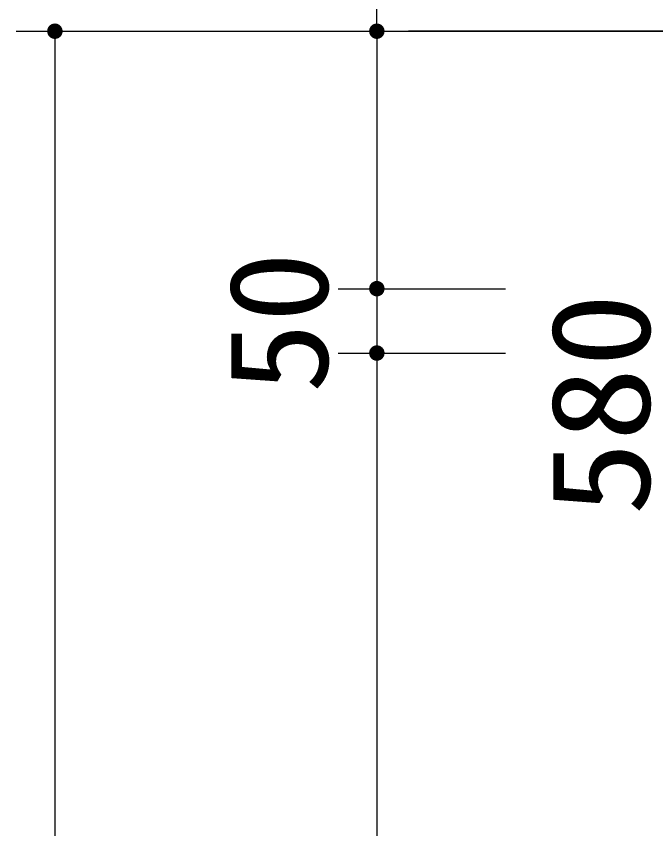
# Model space of a CAD drawing. Units: millimetres, scale not verified. Extents: x -8910 to 8910, y -6308 to 6308.
# Drawn here: x -7061 to -6564, y -2278 to -1647 of the extents above; entities that cross this region are included whole.
import ezdxf
from ezdxf.enums import TextEntityAlignment as Align

# ---------------------------------------------------------------- set-up
doc = ezdxf.new("R2010")
doc.units = ezdxf.units.MM
doc.header["$LTSCALE"] = 30
doc.layers.add('0-1_製作', color=5, linetype='Continuous', lineweight=25)
doc.layers.add('0-5_空気管', color=3, linetype='Continuous', lineweight=25)
doc.styles.add('ＭＳ ゴシック', font='')
doc.styles.get('ＭＳ ゴシック').set_extended_font_data('MS Gothic')

msp = doc.modelspace()

# ---------------------------------------------------------------- linework, layer by layer
at = {"layer": '0-1_製作', "color": 2}
for p, q in [((-6780.66, -1658.6), (-6780.66, -1481.52)), ((-7060.66, -1658.6), (-6780.66, -1658.6)), ((-6810.66, -1658.6), (-6530.66, -1658.6)), ((-6147.66, -1658.6), (-6756.13, -1658.6)), ((-6810.66, -1858.6), (-6680.66, -1858.6)), ((-6810.66, -1908.6), (-6680.66, -1908.6))]:
    msp.add_line(p, q, dxfattribs=at)
at = {"layer": '0-1_製作'}
for points in [[(-7033.55, -1653.34), (-7030.66, -1658.6), (-7034.18, -1653.75)], [(-7032.86, -1653.02), (-7030.66, -1658.6), (-7033.55, -1653.34)], [(-7032.15, -1652.79), (-7030.66, -1658.6), (-7032.86, -1653.02)], [(-7031.41, -1652.65), (-7030.66, -1658.6), (-7032.15, -1652.79)], [(-7031.41, -1652.65), (-7030.66, -1652.6), (-7030.66, -1658.6)], [(-7030.66, -1652.6), (-7024.66, -1658.6), (-7030.66, -1658.6)], [(-7030.28, -1652.61), (-7024.66, -1658.6), (-7030.66, -1652.6)], [(-7029.53, -1652.71), (-7024.66, -1658.6), (-7030.28, -1652.61)], [(-7028.8, -1652.89), (-7024.66, -1658.6), (-7029.53, -1652.71)], [(-7028.1, -1653.17), (-7024.66, -1658.6), (-7028.8, -1652.89)], [(-7027.44, -1653.54), (-7024.66, -1658.6), (-7028.1, -1653.17)], [(-6783.55, -1653.34), (-6780.66, -1658.6), (-6784.18, -1653.75)], [(-6782.86, -1653.02), (-6780.66, -1658.6), (-6783.55, -1653.34)], [(-6782.15, -1652.79), (-6780.66, -1658.6), (-6782.86, -1653.02)], [(-6781.41, -1652.65), (-6780.66, -1658.6), (-6782.15, -1652.79)], [(-6781.41, -1652.65), (-6780.66, -1652.6), (-6780.66, -1658.6)], [(-6780.66, -1652.6), (-6774.66, -1658.6), (-6780.66, -1658.6)], [(-6780.28, -1652.61), (-6774.66, -1658.6), (-6780.66, -1652.6)], [(-6779.53, -1652.71), (-6774.66, -1658.6), (-6780.28, -1652.61)], [(-6778.8, -1652.89), (-6774.66, -1658.6), (-6779.53, -1652.71)], [(-6778.1, -1653.17), (-6774.66, -1658.6), (-6778.8, -1652.89)], [(-6777.44, -1653.54), (-6774.66, -1658.6), (-6778.1, -1653.17)], [(-7036.64, -1658.22), (-7030.66, -1658.6), (-7036.66, -1658.6)], [(-7036.66, -1658.6), (-7036.23, -1660.81), (-7036.61, -1659.35)], [(-7036.66, -1658.6), (-7035.91, -1661.49), (-7036.23, -1660.81)], [(-7030.66, -1658.6), (-7035.91, -1661.49), (-7036.66, -1658.6)], [(-7036.55, -1657.48), (-7030.66, -1658.6), (-7036.64, -1658.22)], [(-7036.61, -1659.35), (-7036.23, -1660.81), (-7036.47, -1660.09)], [(-7036.36, -1656.75), (-7030.66, -1658.6), (-7036.55, -1657.48)], [(-7036.09, -1656.05), (-7030.66, -1658.6), (-7036.36, -1656.75)], [(-7035.72, -1655.39), (-7030.66, -1658.6), (-7036.09, -1656.05)], [(-7030.66, -1658.6), (-7035.51, -1662.13), (-7035.91, -1661.49)], [(-7035.28, -1654.78), (-7030.66, -1658.6), (-7035.72, -1655.39)], [(-7030.66, -1658.6), (-7035.03, -1662.71), (-7035.51, -1662.13)], [(-7034.76, -1654.23), (-7030.66, -1658.6), (-7035.28, -1654.78)], [(-7030.66, -1658.6), (-7034.48, -1663.22), (-7035.03, -1662.71)], [(-7034.18, -1653.75), (-7030.66, -1658.6), (-7034.76, -1654.23)], [(-7030.66, -1658.6), (-7033.87, -1663.67), (-7034.48, -1663.22)], [(-7030.66, -1658.6), (-7033.21, -1664.03), (-7033.87, -1663.67)], [(-7030.66, -1658.6), (-7032.51, -1664.31), (-7033.21, -1664.03)], [(-7030.66, -1658.6), (-7031.78, -1664.49), (-7032.51, -1664.31)], [(-7030.66, -1658.6), (-7031.03, -1664.59), (-7031.78, -1664.49)], [(-7030.66, -1658.6), (-7030.66, -1664.6), (-7031.03, -1664.59)], [(-7030.66, -1658.6), (-7029.9, -1664.55), (-7030.66, -1664.6)], [(-7030.66, -1658.6), (-7029.16, -1664.41), (-7029.9, -1664.55)], [(-7024.66, -1658.6), (-7029.16, -1664.41), (-7030.66, -1658.6)], [(-7024.66, -1658.6), (-7028.45, -1664.18), (-7029.16, -1664.41)], [(-7024.66, -1658.6), (-7027.77, -1663.86), (-7028.45, -1664.18)], [(-7024.66, -1658.6), (-7027.13, -1663.46), (-7027.77, -1663.86)], [(-7026.83, -1653.98), (-7024.66, -1658.6), (-7027.44, -1653.54)], [(-7024.66, -1658.6), (-7026.55, -1662.98), (-7027.13, -1663.46)], [(-7026.28, -1654.49), (-7024.66, -1658.6), (-7026.83, -1653.98)], [(-7024.66, -1658.6), (-7026.03, -1662.43), (-7026.55, -1662.98)], [(-7025.8, -1655.07), (-7024.66, -1658.6), (-7026.28, -1654.49)], [(-7024.66, -1658.6), (-7025.59, -1661.82), (-7026.03, -1662.43)], [(-7025.4, -1655.71), (-7024.66, -1658.6), (-7025.8, -1655.07)], [(-7024.66, -1658.6), (-7025.23, -1661.16), (-7025.59, -1661.82)], [(-7025.08, -1656.39), (-7024.66, -1658.6), (-7025.4, -1655.71)], [(-7024.66, -1658.6), (-7024.95, -1660.46), (-7025.23, -1661.16)], [(-7025.08, -1656.39), (-7024.7, -1657.85), (-7024.66, -1658.6)], [(-7024.84, -1657.11), (-7024.7, -1657.85), (-7025.08, -1656.39)], [(-7024.66, -1658.6), (-7024.76, -1659.73), (-7024.95, -1660.46)], [(-7024.66, -1658.6), (-7024.67, -1658.98), (-7024.76, -1659.73)], [(-6786.64, -1658.22), (-6780.66, -1658.6), (-6786.66, -1658.6)], [(-6786.66, -1658.6), (-6786.23, -1660.81), (-6786.61, -1659.35)], [(-6786.66, -1658.6), (-6785.91, -1661.49), (-6786.23, -1660.81)], [(-6780.66, -1658.6), (-6785.91, -1661.49), (-6786.66, -1658.6)], [(-6786.55, -1657.48), (-6780.66, -1658.6), (-6786.64, -1658.22)], [(-6786.61, -1659.35), (-6786.23, -1660.81), (-6786.47, -1660.09)], [(-6786.36, -1656.75), (-6780.66, -1658.6), (-6786.55, -1657.48)], [(-6786.09, -1656.05), (-6780.66, -1658.6), (-6786.36, -1656.75)], [(-6785.72, -1655.39), (-6780.66, -1658.6), (-6786.09, -1656.05)], [(-6780.66, -1658.6), (-6785.51, -1662.13), (-6785.91, -1661.49)], [(-6785.28, -1654.78), (-6780.66, -1658.6), (-6785.72, -1655.39)], [(-6780.66, -1658.6), (-6785.03, -1662.71), (-6785.51, -1662.13)], [(-6784.76, -1654.23), (-6780.66, -1658.6), (-6785.28, -1654.78)], [(-6780.66, -1658.6), (-6784.48, -1663.22), (-6785.03, -1662.71)], [(-6784.18, -1653.75), (-6780.66, -1658.6), (-6784.76, -1654.23)], [(-6780.66, -1658.6), (-6783.87, -1663.67), (-6784.48, -1663.22)], [(-6780.66, -1658.6), (-6783.21, -1664.03), (-6783.87, -1663.67)], [(-6780.66, -1658.6), (-6782.51, -1664.31), (-6783.21, -1664.03)], [(-6780.66, -1658.6), (-6781.78, -1664.49), (-6782.51, -1664.31)], [(-6780.66, -1658.6), (-6781.03, -1664.59), (-6781.78, -1664.49)], [(-6780.66, -1658.6), (-6780.66, -1664.6), (-6781.03, -1664.59)], [(-6780.66, -1658.6), (-6779.9, -1664.55), (-6780.66, -1664.6)], [(-6780.66, -1658.6), (-6779.16, -1664.41), (-6779.9, -1664.55)], [(-6774.66, -1658.6), (-6779.16, -1664.41), (-6780.66, -1658.6)], [(-6774.66, -1658.6), (-6778.45, -1664.18), (-6779.16, -1664.41)], [(-6774.66, -1658.6), (-6777.77, -1663.86), (-6778.45, -1664.18)], [(-6774.66, -1658.6), (-6777.13, -1663.46), (-6777.77, -1663.86)], [(-6776.83, -1653.98), (-6774.66, -1658.6), (-6777.44, -1653.54)], [(-6774.66, -1658.6), (-6776.55, -1662.98), (-6777.13, -1663.46)], [(-6776.28, -1654.49), (-6774.66, -1658.6), (-6776.83, -1653.98)], [(-6774.66, -1658.6), (-6776.03, -1662.43), (-6776.55, -1662.98)], [(-6775.8, -1655.07), (-6774.66, -1658.6), (-6776.28, -1654.49)], [(-6774.66, -1658.6), (-6775.59, -1661.82), (-6776.03, -1662.43)], [(-6775.4, -1655.71), (-6774.66, -1658.6), (-6775.8, -1655.07)], [(-6774.66, -1658.6), (-6775.23, -1661.16), (-6775.59, -1661.82)], [(-6775.08, -1656.39), (-6774.66, -1658.6), (-6775.4, -1655.71)], [(-6774.66, -1658.6), (-6774.95, -1660.46), (-6775.23, -1661.16)], [(-6775.08, -1656.39), (-6774.7, -1657.85), (-6774.66, -1658.6)], [(-6774.84, -1657.11), (-6774.7, -1657.85), (-6775.08, -1656.39)], [(-6774.66, -1658.6), (-6774.76, -1659.73), (-6774.95, -1660.46)], [(-6774.66, -1658.6), (-6774.67, -1658.98), (-6774.76, -1659.73)], [(-6785.72, -1855.39), (-6780.66, -1858.6), (-6786.09, -1856.05)], [(-6785.28, -1854.78), (-6780.66, -1858.6), (-6785.72, -1855.39)], [(-6784.76, -1854.23), (-6780.66, -1858.6), (-6785.28, -1854.78)], [(-6784.18, -1853.75), (-6780.66, -1858.6), (-6784.76, -1854.23)], [(-6783.55, -1853.34), (-6780.66, -1858.6), (-6784.18, -1853.75)], [(-6782.86, -1853.02), (-6780.66, -1858.6), (-6783.55, -1853.34)], [(-6782.15, -1852.79), (-6780.66, -1858.6), (-6782.86, -1853.02)], [(-6782.15, -1852.79), (-6780.66, -1852.6), (-6780.66, -1858.6)], [(-6781.41, -1852.65), (-6780.66, -1852.6), (-6782.15, -1852.79)], [(-6780.66, -1852.6), (-6774.66, -1858.6), (-6780.66, -1858.6)], [(-6780.28, -1852.61), (-6774.66, -1858.6), (-6780.66, -1852.6)], [(-6779.53, -1852.71), (-6774.66, -1858.6), (-6780.28, -1852.61)], [(-6778.8, -1852.9), (-6774.66, -1858.6), (-6779.53, -1852.71)], [(-6778.1, -1853.17), (-6774.66, -1858.6), (-6778.8, -1852.9)], [(-6777.44, -1853.54), (-6774.66, -1858.6), (-6778.1, -1853.17)], [(-6776.83, -1853.98), (-6774.66, -1858.6), (-6777.44, -1853.54)], [(-6776.28, -1854.49), (-6774.66, -1858.6), (-6776.83, -1853.98)], [(-6775.8, -1855.08), (-6774.66, -1858.6), (-6776.28, -1854.49)], [(-6775.4, -1855.71), (-6774.66, -1858.6), (-6775.8, -1855.08)], [(-6786.64, -1858.23), (-6780.66, -1858.6), (-6786.66, -1858.6)], [(-6786.66, -1858.6), (-6785.91, -1861.49), (-6786.61, -1859.35)], [(-6786.66, -1858.6), (-6785.51, -1862.13), (-6785.91, -1861.49)], [(-6780.66, -1858.6), (-6785.51, -1862.13), (-6786.66, -1858.6)], [(-6786.55, -1857.48), (-6780.66, -1858.6), (-6786.64, -1858.23)], [(-6786.61, -1859.35), (-6786.23, -1860.81), (-6786.47, -1860.09)], [(-6786.61, -1859.35), (-6785.91, -1861.49), (-6786.23, -1860.81)], [(-6786.36, -1856.75), (-6780.66, -1858.6), (-6786.55, -1857.48)], [(-6786.09, -1856.05), (-6780.66, -1858.6), (-6786.36, -1856.75)], [(-6780.66, -1858.6), (-6785.03, -1862.71), (-6785.51, -1862.13)], [(-6780.66, -1858.6), (-6784.48, -1863.23), (-6785.03, -1862.71)], [(-6780.66, -1858.6), (-6783.87, -1863.67), (-6784.48, -1863.23)], [(-6780.66, -1858.6), (-6783.21, -1864.03), (-6783.87, -1863.67)], [(-6780.66, -1858.6), (-6782.51, -1864.31), (-6783.21, -1864.03)], [(-6780.66, -1858.6), (-6781.78, -1864.5), (-6782.51, -1864.31)], [(-6780.66, -1858.6), (-6781.03, -1864.59), (-6781.78, -1864.5)], [(-6780.66, -1858.6), (-6780.66, -1864.6), (-6781.03, -1864.59)], [(-6780.66, -1858.6), (-6779.9, -1864.55), (-6780.66, -1864.6)], [(-6780.66, -1858.6), (-6779.16, -1864.41), (-6779.9, -1864.55)], [(-6780.66, -1858.6), (-6778.45, -1864.18), (-6779.16, -1864.41)], [(-6774.66, -1858.6), (-6778.45, -1864.18), (-6780.66, -1858.6)], [(-6774.66, -1858.6), (-6777.77, -1863.86), (-6778.45, -1864.18)], [(-6774.66, -1858.6), (-6777.13, -1863.46), (-6777.77, -1863.86)], [(-6774.66, -1858.6), (-6776.55, -1862.98), (-6777.13, -1863.46)], [(-6774.66, -1858.6), (-6776.03, -1862.43), (-6776.55, -1862.98)], [(-6774.66, -1858.6), (-6775.59, -1861.82), (-6776.03, -1862.43)], [(-6774.66, -1858.6), (-6775.23, -1861.16), (-6775.59, -1861.82)], [(-6775.4, -1855.71), (-6774.7, -1857.85), (-6774.66, -1858.6)], [(-6775.08, -1856.39), (-6774.7, -1857.85), (-6775.4, -1855.71)], [(-6774.66, -1858.6), (-6774.95, -1860.46), (-6775.23, -1861.16)], [(-6775.08, -1856.39), (-6774.84, -1857.11), (-6774.7, -1857.85)], [(-6774.66, -1858.6), (-6774.76, -1859.73), (-6774.95, -1860.46)], [(-6774.66, -1858.6), (-6774.67, -1858.98), (-6774.76, -1859.73)], [(-6785.72, -1905.39), (-6780.66, -1908.6), (-6786.09, -1906.05)], [(-6785.28, -1904.78), (-6780.66, -1908.6), (-6785.72, -1905.39)], [(-6784.76, -1904.23), (-6780.66, -1908.6), (-6785.28, -1904.78)], [(-6784.18, -1903.75), (-6780.66, -1908.6), (-6784.76, -1904.23)], [(-6783.55, -1903.34), (-6780.66, -1908.6), (-6784.18, -1903.75)], [(-6782.86, -1903.02), (-6780.66, -1908.6), (-6783.55, -1903.34)], [(-6782.15, -1902.79), (-6780.66, -1908.6), (-6782.86, -1903.02)], [(-6782.15, -1902.79), (-6780.66, -1902.6), (-6780.66, -1908.6)], [(-6781.41, -1902.65), (-6780.66, -1902.6), (-6782.15, -1902.79)], [(-6780.66, -1902.6), (-6774.66, -1908.6), (-6780.66, -1908.6)], [(-6780.28, -1902.61), (-6774.66, -1908.6), (-6780.66, -1902.6)], [(-6779.53, -1902.71), (-6774.66, -1908.6), (-6780.28, -1902.61)], [(-6778.8, -1902.9), (-6774.66, -1908.6), (-6779.53, -1902.71)], [(-6778.1, -1903.17), (-6774.66, -1908.6), (-6778.8, -1902.9)], [(-6777.44, -1903.54), (-6774.66, -1908.6), (-6778.1, -1903.17)], [(-6776.83, -1903.98), (-6774.66, -1908.6), (-6777.44, -1903.54)], [(-6776.28, -1904.49), (-6774.66, -1908.6), (-6776.83, -1903.98)], [(-6775.8, -1905.07), (-6774.66, -1908.6), (-6776.28, -1904.49)], [(-6775.4, -1905.71), (-6774.66, -1908.6), (-6775.8, -1905.07)], [(-6775.4, -1905.71), (-6774.7, -1907.85), (-6774.66, -1908.6)], [(-6775.08, -1906.39), (-6774.7, -1907.85), (-6775.4, -1905.71)], [(-6786.64, -1908.22), (-6780.66, -1908.6), (-6786.66, -1908.6)], [(-6786.66, -1908.6), (-6785.91, -1911.49), (-6786.61, -1909.35)], [(-6786.66, -1908.6), (-6785.51, -1912.13), (-6785.91, -1911.49)], [(-6780.66, -1908.6), (-6785.51, -1912.13), (-6786.66, -1908.6)], [(-6786.55, -1907.48), (-6780.66, -1908.6), (-6786.64, -1908.22)], [(-6786.61, -1909.35), (-6786.23, -1910.81), (-6786.47, -1910.09)], [(-6786.61, -1909.35), (-6785.91, -1911.49), (-6786.23, -1910.81)], [(-6786.36, -1906.75), (-6780.66, -1908.6), (-6786.55, -1907.48)], [(-6786.09, -1906.05), (-6780.66, -1908.6), (-6786.36, -1906.75)], [(-6780.66, -1908.6), (-6785.03, -1912.71), (-6785.51, -1912.13)], [(-6780.66, -1908.6), (-6784.48, -1913.22), (-6785.03, -1912.71)], [(-6780.66, -1908.6), (-6783.87, -1913.67), (-6784.48, -1913.22)], [(-6780.66, -1908.6), (-6783.21, -1914.03), (-6783.87, -1913.67)], [(-6780.66, -1908.6), (-6782.51, -1914.31), (-6783.21, -1914.03)], [(-6780.66, -1908.6), (-6781.78, -1914.5), (-6782.51, -1914.31)], [(-6780.66, -1908.6), (-6781.03, -1914.59), (-6781.78, -1914.5)], [(-6780.66, -1908.6), (-6780.66, -1914.6), (-6781.03, -1914.59)], [(-6780.66, -1908.6), (-6779.9, -1914.55), (-6780.66, -1914.6)], [(-6780.66, -1908.6), (-6779.16, -1914.41), (-6779.9, -1914.55)], [(-6780.66, -1908.6), (-6778.45, -1914.18), (-6779.16, -1914.41)], [(-6774.66, -1908.6), (-6778.45, -1914.18), (-6780.66, -1908.6)], [(-6774.66, -1908.6), (-6777.77, -1913.86), (-6778.45, -1914.18)], [(-6774.66, -1908.6), (-6777.13, -1913.46), (-6777.77, -1913.86)], [(-6774.66, -1908.6), (-6776.55, -1912.98), (-6777.13, -1913.46)], [(-6774.66, -1908.6), (-6776.03, -1912.43), (-6776.55, -1912.98)], [(-6774.66, -1908.6), (-6775.59, -1911.82), (-6776.03, -1912.43)], [(-6774.66, -1908.6), (-6775.23, -1911.16), (-6775.59, -1911.82)], [(-6774.66, -1908.6), (-6774.95, -1910.46), (-6775.23, -1911.16)], [(-6775.08, -1906.39), (-6774.84, -1907.11), (-6774.7, -1907.85)], [(-6774.66, -1908.6), (-6774.76, -1909.73), (-6774.95, -1910.46)], [(-6774.66, -1908.6), (-6774.67, -1908.98), (-6774.76, -1909.73)]]:
    msp.add_solid(points, dxfattribs=at)
at = {"layer": '0-5_空気管', "color": 2}
for p, q in [((-7030.66, -1658.6), (-7030.66, -3888.6)), ((-6780.66, -1658.6), (-6780.66, -1858.6)), ((-6780.66, -1858.6), (-6780.66, -1908.6)), ((-6780.66, -1908.6), (-6780.66, -3538.6))]:
    msp.add_line(p, q, dxfattribs=at)

# ---------------------------------------------------------------- texts
at = {"layer": '0-1_製作', "color": 4, "style": 'ＭＳ ゴシック', "width": 1.05}
msp.add_text('50', height=76.98, rotation=90, dxfattribs=at).set_placement((-6795.66, -1939.85), align=Align.BOTTOM_LEFT)
at = {"layer": '0-5_空気管', "color": 4, "style": 'ＭＳ ゴシック', "width": 1.1}
msp.add_text('580', height=76.98, rotation=90, dxfattribs=at).set_placement((-6545.66, -2034.85), align=Align.BOTTOM_LEFT)

doc.saveas('drawing.dxf')
